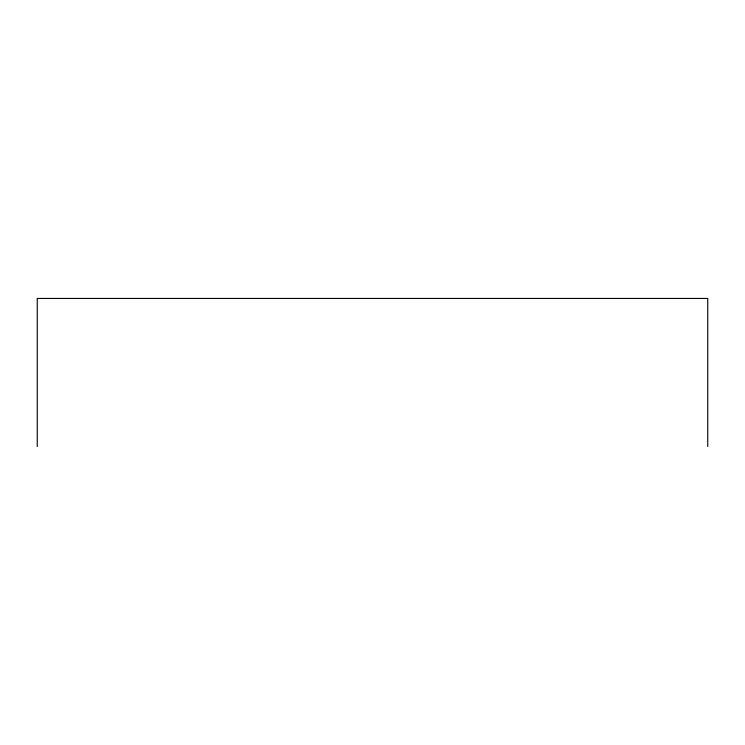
<?xml version="1.0" encoding="UTF-8"?>
<svg xmlns="http://www.w3.org/2000/svg" width="745" height="745" viewBox="0 0 745 745"><rect width="100%" height="100%" fill="white"/><g stroke="black" fill="none" stroke-linecap="round" stroke-linejoin="round"><path stroke-width="1.12" d="M707.75 446.544L707.75 298.456L37.25 298.456L37.25 446.544"/></g></svg>
